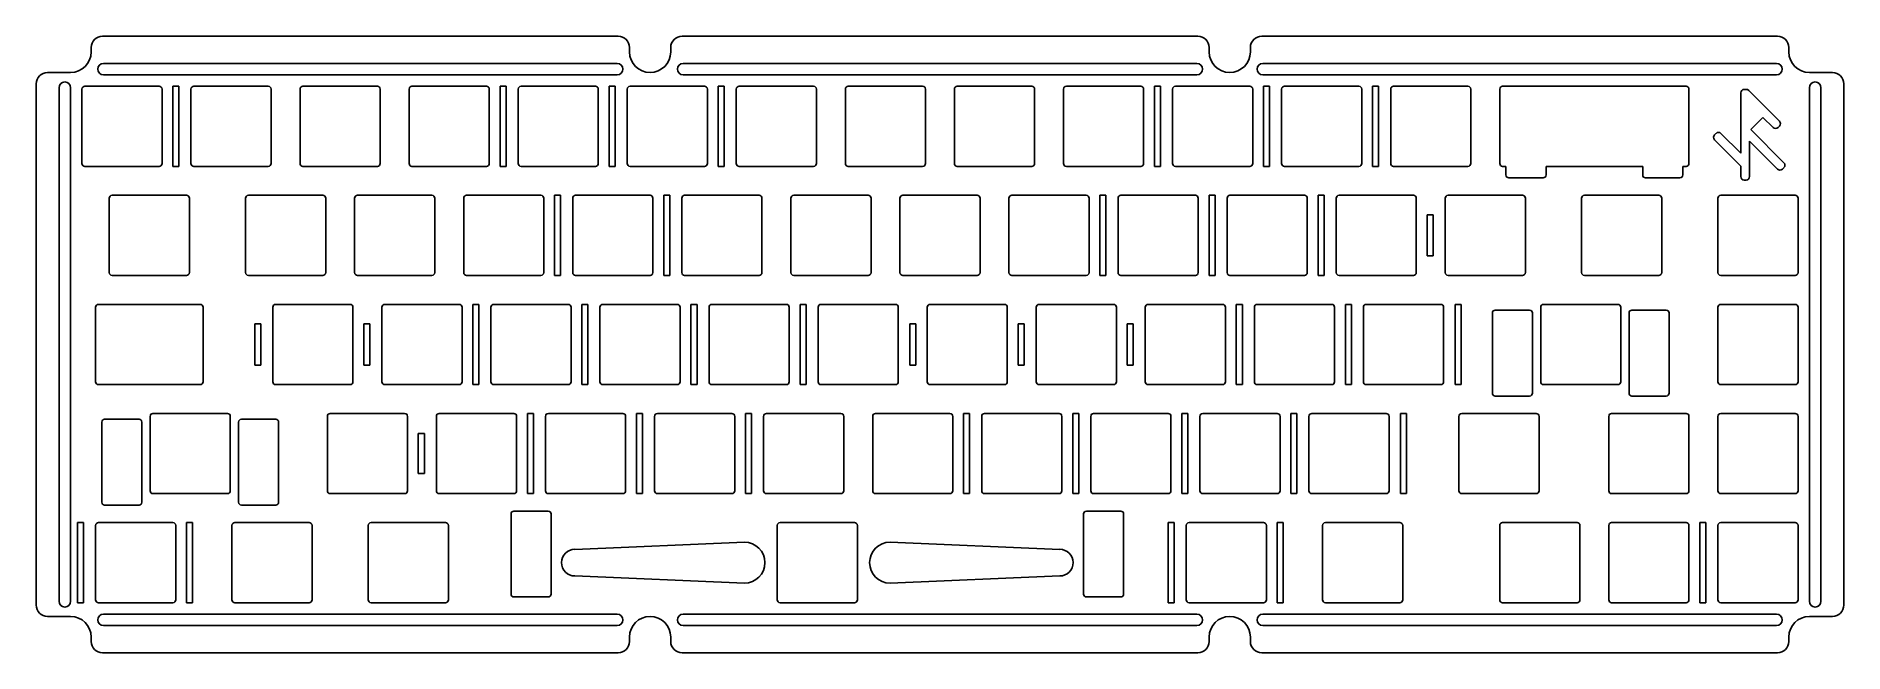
# Model space of a CAD drawing. Extents: x -235 to 81, y 141 to 249.
import ezdxf

# ---------------------------------------------------------------- set-up
doc = ezdxf.new("R2010")
doc.units = 0
doc.header["$MEASUREMENT"] = 0
doc.layers.get('0').update_dxf_attribs({"linetype": 'CONTINUOUS'})

msp = doc.modelspace()

# ---------------------------------------------------------------- linework, layer by layer
at = {"color": 0}
for p, q in [((-225.35, 245.96), (-225.35, 246.71)), ((-223.35, 248.71), (-133.31, 248.71)), ((-131.31, 246.71), (-131.31, 245.96)), ((-124.11, 245.96), (-124.11, 246.71)), ((-122.11, 248.71), (-32.06, 248.71)), ((-30.06, 246.71), (-30.06, 245.96)), ((-22.86, 245.96), (-22.86, 246.71)), ((-20.86, 248.71), (69.19, 248.71)), ((71.19, 246.71), (71.19, 245.96)), ((-223.2, 243.96), (-133.46, 243.96)), ((-32.21, 243.96), (-121.96, 243.96)), ((69.04, 243.96), (-20.7, 243.96)), ((-234.95, 240.36), (-234.95, 149.36)), ((-232.95, 242.36), (-228.95, 242.36)), ((-223.2, 241.96), (-133.46, 241.96)), ((-32.21, 241.96), (-121.96, 241.96)), ((69.04, 241.96), (-20.7, 241.96)), ((74.79, 242.36), (78.79, 242.36)), ((80.79, 240.36), (80.79, 149.36)), ((-230.95, 150.01), (-230.95, 239.71)), ((-228.95, 150.01), (-228.95, 239.71)), ((-226.96, 226.46), (-226.96, 239.46)), ((-226.46, 239.96), (-213.46, 239.96)), ((-212.96, 239.46), (-212.96, 226.46)), ((-211.06, 239.96), (-211.06, 225.96)), ((-211.06, 239.96), (-210.01, 239.96)), ((-210.01, 239.96), (-210.01, 225.96)), ((-207.91, 226.46), (-207.91, 239.46)), ((-207.41, 239.96), (-194.41, 239.96)), ((-193.91, 239.46), (-193.91, 226.46)), ((-188.86, 226.46), (-188.86, 239.46)), ((-188.36, 239.96), (-175.36, 239.96)), ((-174.86, 239.46), (-174.86, 226.46)), ((-169.81, 226.46), (-169.81, 239.46)), ((-169.31, 239.96), (-156.31, 239.96)), ((-155.81, 239.46), (-155.81, 226.46)), ((-153.91, 239.96), (-153.91, 225.96)), ((-152.86, 239.96), (-153.91, 239.96)), ((-152.86, 225.96), (-152.86, 239.96)), ((-150.76, 226.46), (-150.76, 239.46)), ((-150.26, 239.96), (-137.26, 239.96)), ((-136.76, 239.46), (-136.76, 226.46)), ((-134.86, 239.96), (-134.86, 225.96)), ((-134.86, 239.96), (-133.81, 239.96)), ((-133.81, 239.96), (-133.81, 225.96)), ((-131.71, 226.46), (-131.71, 239.46)), ((-131.21, 239.96), (-118.21, 239.96)), ((-117.71, 239.46), (-117.71, 226.46)), ((-115.81, 239.96), (-115.81, 225.96)), ((-115.81, 239.96), (-114.76, 239.96)), ((-114.76, 239.96), (-114.76, 225.96)), ((-112.66, 226.46), (-112.66, 239.46)), ((-112.16, 239.96), (-99.16, 239.96)), ((-98.66, 239.46), (-98.66, 226.46)), ((-93.61, 226.46), (-93.61, 239.46)), ((-93.11, 239.96), (-80.11, 239.96)), ((-79.61, 239.46), (-79.61, 226.46)), ((-74.56, 226.46), (-74.56, 239.46)), ((-74.06, 239.96), (-61.06, 239.96)), ((-60.56, 239.46), (-60.56, 226.46)), ((-55.51, 226.46), (-55.51, 239.46)), ((-55.01, 239.96), (-42.01, 239.96)), ((-41.51, 239.46), (-41.51, 226.46)), ((-39.61, 239.96), (-39.61, 225.96)), ((-38.56, 239.96), (-39.61, 239.96)), ((-38.56, 225.96), (-38.56, 239.96)), ((-36.46, 226.46), (-36.46, 239.46)), ((-35.96, 239.96), (-22.96, 239.96)), ((-22.46, 239.46), (-22.46, 226.46)), ((-20.56, 239.96), (-20.56, 225.96)), ((-19.51, 239.96), (-20.56, 239.96)), ((-19.51, 225.96), (-19.51, 239.96)), ((-17.41, 226.46), (-17.41, 239.46)), ((-16.91, 239.96), (-3.91, 239.96)), ((-3.41, 239.46), (-3.41, 226.46)), ((-1.51, 239.96), (-1.51, 225.96)), ((-0.46, 239.96), (-1.51, 239.96)), ((-0.46, 225.96), (-0.46, 239.96)), ((1.64, 226.46), (1.64, 239.46)), ((2.14, 239.96), (15.14, 239.96)), ((15.64, 239.46), (15.64, 226.46)), ((20.7, 226.46), (20.7, 239.46)), ((21.2, 239.96), (53.24, 239.96)), ((53.74, 239.46), (53.74, 226.46)), ((62.79, 238.81), (62.79, 228.26)), ((63.75, 239.41), (63.39, 239.41)), ((69.56, 233.85), (64.17, 239.24)), ((74.79, 150.01), (74.79, 239.71)), ((76.79, 150.01), (76.79, 239.71)), ((64.54, 232.39), (66.67, 234.52)), ((66.67, 234.52), (68.45, 232.75)), ((58.46, 231.73), (58.19, 231.46)), ((58.19, 230.61), (62.79, 226.02)), ((62.79, 228.26), (59.31, 231.73)), ((70.34, 226.59), (64.54, 232.39)), ((69.3, 232.75), (69.56, 233.01)), ((64.33, 230.36), (69.22, 225.47)), ((64.33, 224.17), (64.33, 230.36)), ((-213.46, 225.96), (-226.46, 225.96)), ((-211.06, 225.96), (-210.01, 225.96)), ((-194.41, 225.96), (-207.41, 225.96)), ((-175.36, 225.96), (-188.36, 225.96)), ((-156.31, 225.96), (-169.31, 225.96)), ((-153.91, 225.96), (-152.86, 225.96)), ((-137.26, 225.96), (-150.26, 225.96)), ((-134.86, 225.96), (-133.81, 225.96)), ((-118.21, 225.96), (-131.21, 225.96)), ((-115.81, 225.96), (-114.76, 225.96)), ((-99.16, 225.96), (-112.16, 225.96)), ((-80.11, 225.96), (-93.11, 225.96)), ((-61.06, 225.96), (-74.06, 225.96)), ((-42.01, 225.96), (-55.01, 225.96)), ((-39.61, 225.96), (-38.56, 225.96)), ((-22.96, 225.96), (-35.96, 225.96)), ((-20.56, 225.96), (-19.51, 225.96)), ((-3.91, 225.96), (-16.91, 225.96)), ((-1.51, 225.96), (-0.46, 225.96)), ((15.14, 225.96), (2.14, 225.96)), ((21.78, 225.96), (21.2, 225.96)), ((21.78, 224.46), (21.78, 225.96)), ((45.66, 225.96), (28.78, 225.96)), ((28.78, 225.96), (28.78, 224.46)), ((45.66, 224.46), (45.66, 225.96)), ((53.24, 225.96), (52.66, 225.96)), ((52.66, 225.96), (52.66, 224.46)), ((62.79, 226.02), (62.79, 224.17)), ((70.07, 225.47), (70.34, 225.74)), ((28.28, 223.96), (22.28, 223.96)), ((52.16, 223.96), (46.16, 223.96)), ((63.39, 223.57), (63.73, 223.57)), ((-222.19, 207.41), (-222.19, 220.41)), ((-221.69, 220.91), (-208.69, 220.91)), ((-208.19, 220.41), (-208.19, 207.41)), ((-198.38, 207.41), (-198.38, 220.41)), ((-197.88, 220.91), (-184.88, 220.91)), ((-184.38, 220.41), (-184.38, 207.41)), ((-179.33, 207.41), (-179.33, 220.41)), ((-178.83, 220.91), (-165.83, 220.91)), ((-165.33, 220.41), (-165.33, 207.41)), ((-160.28, 207.41), (-160.28, 220.41)), ((-159.78, 220.91), (-146.78, 220.91)), ((-146.28, 220.41), (-146.28, 207.41)), ((-144.39, 220.91), (-144.39, 206.91)), ((-143.34, 220.91), (-144.39, 220.91)), ((-143.34, 206.91), (-143.34, 220.91)), ((-141.23, 207.41), (-141.23, 220.41)), ((-140.73, 220.91), (-127.73, 220.91)), ((-127.23, 220.41), (-127.23, 207.41)), ((-125.34, 220.91), (-125.34, 206.91)), ((-124.29, 220.91), (-125.34, 220.91)), ((-124.29, 206.91), (-124.29, 220.91)), ((-122.18, 207.41), (-122.18, 220.41)), ((-121.68, 220.91), (-108.68, 220.91)), ((-108.18, 220.41), (-108.18, 207.41)), ((-103.13, 207.41), (-103.13, 220.41)), ((-102.63, 220.91), (-89.63, 220.91)), ((-89.13, 220.41), (-89.13, 207.41)), ((-84.08, 207.41), (-84.08, 220.41)), ((-83.58, 220.91), (-70.58, 220.91)), ((-70.08, 220.41), (-70.08, 207.41)), ((-65.03, 207.41), (-65.03, 220.41)), ((-64.53, 220.91), (-51.53, 220.91)), ((-51.03, 220.41), (-51.03, 207.41)), ((-49.14, 220.91), (-49.14, 206.91)), ((-48.09, 220.91), (-49.14, 220.91)), ((-48.09, 206.91), (-48.09, 220.91)), ((-45.98, 207.41), (-45.98, 220.41)), ((-45.48, 220.91), (-32.48, 220.91)), ((-31.98, 220.41), (-31.98, 207.41)), ((-30.09, 220.91), (-30.09, 206.91)), ((-29.04, 220.91), (-30.09, 220.91)), ((-29.04, 206.91), (-29.04, 220.91)), ((-26.93, 207.41), (-26.93, 220.41)), ((-26.43, 220.91), (-13.43, 220.91)), ((-12.93, 220.41), (-12.93, 207.41)), ((-11.04, 220.91), (-11.04, 206.91)), ((-9.99, 220.91), (-11.04, 220.91)), ((-9.99, 206.91), (-9.99, 220.91)), ((-7.88, 207.41), (-7.88, 220.41)), ((-7.38, 220.91), (5.62, 220.91)), ((6.12, 220.41), (6.12, 207.41)), ((11.17, 207.41), (11.17, 220.41)), ((11.67, 220.91), (24.67, 220.91)), ((25.17, 220.41), (25.17, 207.41)), ((34.98, 207.41), (34.98, 220.41)), ((35.48, 220.91), (48.48, 220.91)), ((48.98, 220.41), (48.98, 207.41)), ((58.79, 207.41), (58.79, 220.41)), ((59.29, 220.91), (72.29, 220.91)), ((72.79, 220.41), (72.79, 207.41)), ((8.01, 217.5), (8.01, 210.32)), ((9.06, 217.5), (8.01, 217.5)), ((9.06, 210.32), (9.06, 217.5)), ((8.01, 210.32), (9.06, 210.32)), ((-208.69, 206.91), (-221.69, 206.91)), ((-184.88, 206.91), (-197.88, 206.91)), ((-165.83, 206.91), (-178.83, 206.91)), ((-146.78, 206.91), (-159.78, 206.91)), ((-144.39, 206.91), (-143.34, 206.91)), ((-127.73, 206.91), (-140.73, 206.91)), ((-125.34, 206.91), (-124.29, 206.91)), ((-108.68, 206.91), (-121.68, 206.91)), ((-89.63, 206.91), (-102.63, 206.91)), ((-70.58, 206.91), (-83.58, 206.91)), ((-51.53, 206.91), (-64.53, 206.91)), ((-49.14, 206.91), (-48.09, 206.91)), ((-32.48, 206.91), (-45.48, 206.91)), ((-30.09, 206.91), (-29.04, 206.91)), ((-13.43, 206.91), (-26.43, 206.91)), ((-11.04, 206.91), (-9.99, 206.91)), ((5.62, 206.91), (-7.38, 206.91)), ((24.67, 206.91), (11.67, 206.91)), ((48.48, 206.91), (35.48, 206.91)), ((72.29, 206.91), (59.29, 206.91)), ((-224.57, 188.36), (-224.57, 201.36)), ((-224.07, 201.86), (-206.31, 201.86)), ((-205.81, 201.36), (-205.81, 188.36)), ((-193.62, 188.36), (-193.62, 201.36)), ((-193.12, 201.86), (-180.12, 201.86)), ((-179.62, 201.36), (-179.62, 188.36)), ((-174.57, 188.36), (-174.57, 201.36)), ((-174.07, 201.86), (-161.07, 201.86)), ((-160.57, 201.36), (-160.57, 188.36)), ((-158.67, 201.86), (-158.67, 187.86)), ((-157.62, 201.86), (-158.67, 201.86)), ((-157.62, 187.86), (-157.62, 201.86)), ((-155.52, 188.36), (-155.52, 201.36)), ((-155.02, 201.86), (-142.02, 201.86)), ((-141.52, 201.36), (-141.52, 188.36)), ((-139.62, 201.86), (-139.62, 187.86)), ((-138.57, 201.86), (-139.62, 201.86)), ((-138.57, 187.86), (-138.57, 201.86)), ((-136.47, 188.36), (-136.47, 201.36)), ((-135.97, 201.86), (-122.97, 201.86)), ((-122.47, 201.36), (-122.47, 188.36)), ((-119.52, 201.86), (-120.58, 201.86)), ((-120.58, 201.86), (-120.58, 187.86)), ((-119.52, 187.86), (-119.52, 201.86)), ((-117.42, 188.36), (-117.42, 201.36)), ((-116.92, 201.86), (-103.92, 201.86)), ((-103.42, 201.36), (-103.42, 188.36)), ((-101.53, 201.86), (-101.53, 187.86)), ((-100.47, 201.86), (-101.53, 201.86)), ((-100.47, 187.86), (-100.47, 201.86)), ((-98.37, 188.36), (-98.37, 201.36)), ((-97.87, 201.86), (-84.87, 201.86)), ((-84.37, 201.36), (-84.37, 188.36)), ((-79.32, 188.36), (-79.32, 201.36)), ((-78.82, 201.86), (-65.82, 201.86)), ((-65.32, 201.36), (-65.32, 188.36)), ((-60.27, 188.36), (-60.27, 201.36)), ((-59.77, 201.86), (-46.77, 201.86)), ((-46.27, 201.36), (-46.27, 188.36)), ((-41.22, 188.36), (-41.22, 201.36)), ((-40.72, 201.86), (-27.72, 201.86)), ((-27.22, 201.36), (-27.22, 188.36)), ((-25.33, 201.86), (-25.33, 187.86)), ((-24.27, 201.86), (-25.33, 201.86)), ((-24.27, 187.86), (-24.27, 201.86)), ((-22.17, 188.36), (-22.17, 201.36)), ((-21.67, 201.86), (-8.67, 201.86)), ((-8.17, 201.36), (-8.17, 188.36)), ((-6.28, 201.86), (-6.28, 187.86)), ((-5.22, 201.86), (-6.28, 201.86)), ((-5.22, 187.86), (-5.22, 201.86)), ((-3.12, 188.36), (-3.12, 201.36)), ((-2.62, 201.86), (10.38, 201.86)), ((10.88, 201.36), (10.88, 188.36)), ((12.88, 201.86), (12.88, 187.86)), ((13.93, 201.86), (12.88, 201.86)), ((13.93, 187.86), (13.93, 201.86)), ((19.4, 186.36), (19.4, 200.36)), ((19.9, 200.86), (25.9, 200.86)), ((26.4, 200.36), (26.4, 186.36)), ((27.84, 188.36), (27.84, 201.36)), ((28.34, 201.86), (41.34, 201.86)), ((41.84, 201.36), (41.84, 188.36)), ((43.28, 186.36), (43.28, 200.36)), ((43.78, 200.86), (49.78, 200.86)), ((50.28, 200.36), (50.28, 186.36)), ((58.79, 188.36), (58.79, 201.36)), ((59.29, 201.86), (72.29, 201.86)), ((72.79, 201.36), (72.79, 188.36)), ((-196.77, 198.45), (-196.77, 191.27)), ((-195.72, 198.45), (-196.77, 198.45)), ((-195.72, 191.27), (-195.72, 198.45)), ((-176.67, 198.45), (-177.72, 198.45)), ((-177.72, 198.45), (-177.72, 191.27)), ((-176.67, 191.27), (-176.67, 198.45)), ((-81.32, 198.45), (-82.37, 198.45)), ((-82.37, 198.45), (-82.37, 191.27)), ((-81.32, 191.27), (-81.32, 198.45)), ((-63.43, 198.45), (-63.43, 191.27)), ((-62.37, 198.45), (-63.43, 198.45)), ((-62.37, 191.27), (-62.37, 198.45)), ((-43.32, 198.45), (-44.38, 198.45)), ((-44.38, 198.45), (-44.38, 191.27)), ((-43.32, 191.27), (-43.32, 198.45)), ((-196.77, 191.27), (-195.72, 191.27)), ((-177.72, 191.27), (-176.67, 191.27)), ((-82.37, 191.27), (-81.32, 191.27)), ((-63.43, 191.27), (-62.37, 191.27)), ((-44.38, 191.27), (-43.32, 191.27)), ((-219.31, 187.86), (-224.07, 187.86)), ((-206.31, 187.86), (-219.31, 187.86)), ((-180.12, 187.86), (-193.12, 187.86)), ((-161.07, 187.86), (-174.07, 187.86)), ((-158.67, 187.86), (-157.62, 187.86)), ((-142.02, 187.86), (-155.02, 187.86)), ((-139.62, 187.86), (-138.57, 187.86)), ((-122.97, 187.86), (-135.97, 187.86)), ((-120.58, 187.86), (-119.52, 187.86)), ((-103.92, 187.86), (-116.92, 187.86)), ((-101.53, 187.86), (-100.47, 187.86)), ((-84.87, 187.86), (-97.87, 187.86)), ((-65.82, 187.86), (-78.82, 187.86)), ((-46.77, 187.86), (-59.77, 187.86)), ((-27.72, 187.86), (-40.72, 187.86)), ((-25.33, 187.86), (-24.27, 187.86)), ((-8.67, 187.86), (-21.67, 187.86)), ((-6.28, 187.86), (-5.22, 187.86)), ((10.38, 187.86), (-2.62, 187.86)), ((12.88, 187.86), (13.93, 187.86)), ((41.34, 187.86), (28.34, 187.86)), ((72.29, 187.86), (59.29, 187.86)), ((25.9, 185.86), (19.9, 185.86)), ((49.78, 185.86), (43.78, 185.86)), ((-223.49, 167.31), (-223.49, 181.31)), ((-222.99, 181.81), (-216.99, 181.81)), ((-216.49, 181.31), (-216.49, 167.31)), ((-215.05, 169.31), (-215.05, 182.31)), ((-214.55, 182.81), (-201.55, 182.81)), ((-201.05, 182.31), (-201.05, 169.31)), ((-199.61, 167.31), (-199.61, 181.31)), ((-199.11, 181.81), (-193.11, 181.81)), ((-192.61, 181.31), (-192.61, 167.31)), ((-184.09, 169.31), (-184.09, 182.31)), ((-183.59, 182.81), (-170.59, 182.81)), ((-170.09, 182.31), (-170.09, 169.31)), ((-165.04, 169.31), (-165.04, 182.31)), ((-164.54, 182.81), (-151.54, 182.81)), ((-151.04, 182.31), (-151.04, 169.31)), ((-149.15, 182.81), (-149.15, 168.81)), ((-148.1, 182.81), (-149.15, 182.81)), ((-148.1, 168.81), (-148.1, 182.81)), ((-145.99, 169.31), (-145.99, 182.31)), ((-145.49, 182.81), (-132.49, 182.81)), ((-131.99, 182.31), (-131.99, 169.31)), ((-130.1, 182.81), (-130.1, 168.81)), ((-129.05, 182.81), (-130.1, 182.81)), ((-129.05, 168.81), (-129.05, 182.81)), ((-126.94, 169.31), (-126.94, 182.31)), ((-126.44, 182.81), (-113.44, 182.81)), ((-112.94, 182.31), (-112.94, 169.31)), ((-110, 182.81), (-111.05, 182.81)), ((-111.05, 182.81), (-111.05, 168.81)), ((-110, 168.81), (-110, 182.81)), ((-107.89, 169.31), (-107.89, 182.31)), ((-107.39, 182.81), (-94.39, 182.81)), ((-93.89, 182.31), (-93.89, 169.31)), ((-88.84, 169.31), (-88.84, 182.31)), ((-88.34, 182.81), (-75.34, 182.81)), ((-74.84, 182.31), (-74.84, 169.31)), ((-72.95, 182.81), (-72.95, 168.81)), ((-71.9, 182.81), (-72.95, 182.81)), ((-71.9, 168.81), (-71.9, 182.81)), ((-69.79, 169.31), (-69.79, 182.31)), ((-69.29, 182.81), (-56.29, 182.81)), ((-55.79, 182.31), (-55.79, 169.31)), ((-53.9, 182.81), (-53.9, 168.81)), ((-52.85, 182.81), (-53.9, 182.81)), ((-52.85, 168.81), (-52.85, 182.81)), ((-50.74, 169.31), (-50.74, 182.31)), ((-50.24, 182.81), (-37.24, 182.81)), ((-36.74, 182.31), (-36.74, 169.31)), ((-34.85, 182.81), (-34.85, 168.81)), ((-33.8, 182.81), (-34.85, 182.81)), ((-33.8, 168.81), (-33.8, 182.81)), ((-31.69, 169.31), (-31.69, 182.31)), ((-31.19, 182.81), (-18.19, 182.81)), ((-17.69, 182.31), (-17.69, 169.31)), ((-15.8, 182.81), (-15.8, 168.81)), ((-14.75, 182.81), (-15.8, 182.81)), ((-14.75, 168.81), (-14.75, 182.81)), ((-12.64, 169.31), (-12.64, 182.31)), ((-12.14, 182.81), (0.86, 182.81)), ((1.36, 182.31), (1.36, 169.31)), ((3.36, 182.81), (3.36, 168.81)), ((4.41, 182.81), (3.36, 182.81)), ((4.41, 168.81), (4.41, 182.81)), ((13.55, 169.31), (13.55, 182.31)), ((14.05, 182.81), (27.05, 182.81)), ((27.55, 182.31), (27.55, 169.31)), ((39.74, 169.31), (39.74, 182.31)), ((40.24, 182.81), (53.24, 182.81)), ((53.74, 182.31), (53.74, 169.31)), ((58.79, 169.31), (58.79, 182.31)), ((59.29, 182.81), (72.29, 182.81)), ((72.79, 182.31), (72.79, 169.31)), ((-167.15, 179.31), (-168.2, 179.31)), ((-168.2, 179.31), (-168.2, 172.31)), ((-167.15, 172.31), (-167.15, 179.31)), ((-168.2, 172.31), (-167.15, 172.31)), ((-201.55, 168.81), (-214.55, 168.81)), ((-170.59, 168.81), (-183.59, 168.81)), ((-151.54, 168.81), (-164.54, 168.81)), ((-149.15, 168.81), (-148.1, 168.81)), ((-132.49, 168.81), (-145.49, 168.81)), ((-130.1, 168.81), (-129.05, 168.81)), ((-113.44, 168.81), (-126.44, 168.81)), ((-111.05, 168.81), (-110, 168.81)), ((-94.39, 168.81), (-107.39, 168.81)), ((-75.34, 168.81), (-88.34, 168.81)), ((-72.95, 168.81), (-71.9, 168.81)), ((-56.29, 168.81), (-69.29, 168.81)), ((-53.9, 168.81), (-52.85, 168.81)), ((-37.24, 168.81), (-50.24, 168.81)), ((-34.85, 168.81), (-33.8, 168.81)), ((-18.19, 168.81), (-31.19, 168.81)), ((-15.8, 168.81), (-14.75, 168.81)), ((0.86, 168.81), (-12.14, 168.81)), ((3.36, 168.81), (4.41, 168.81)), ((27.05, 168.81), (14.05, 168.81)), ((53.24, 168.81), (40.24, 168.81)), ((72.29, 168.81), (59.29, 168.81)), ((-216.99, 166.81), (-222.99, 166.81)), ((-193.11, 166.81), (-199.11, 166.81)), ((-152.01, 151.26), (-152.01, 165.26)), ((-151.51, 165.76), (-145.51, 165.76)), ((-145.01, 165.26), (-145.01, 151.26)), ((-52.01, 151.26), (-52.01, 165.26)), ((-51.51, 165.76), (-45.51, 165.76)), ((-45.01, 165.26), (-45.01, 151.26)), ((-227.73, 163.76), (-226.68, 163.76)), ((-227.73, 163.76), (-227.73, 149.76)), ((-226.68, 163.76), (-226.68, 149.76)), ((-224.57, 150.26), (-224.57, 163.26)), ((-224.07, 163.76), (-211.07, 163.76)), ((-210.57, 163.26), (-210.57, 150.26)), ((-208.68, 163.76), (-208.68, 149.76)), ((-208.68, 163.76), (-207.63, 163.76)), ((-207.63, 163.76), (-207.63, 149.76)), ((-200.76, 150.26), (-200.76, 163.26)), ((-200.26, 163.76), (-187.26, 163.76)), ((-186.76, 163.26), (-186.76, 150.26)), ((-176.95, 150.26), (-176.95, 163.26)), ((-176.45, 163.76), (-163.45, 163.76)), ((-162.95, 163.26), (-162.95, 150.26)), ((-105.51, 150.26), (-105.51, 163.26)), ((-105.01, 163.76), (-92.01, 163.76)), ((-91.51, 163.26), (-91.51, 150.26)), ((-37.23, 163.76), (-37.23, 149.76)), ((-37.23, 163.76), (-36.18, 163.76)), ((-36.18, 163.76), (-36.18, 149.76)), ((-34.07, 150.26), (-34.07, 163.26)), ((-33.57, 163.76), (-20.57, 163.76)), ((-20.07, 163.26), (-20.07, 150.26)), ((-18.18, 163.76), (-17.13, 163.76)), ((-18.18, 163.76), (-18.18, 149.76)), ((-17.13, 163.76), (-17.13, 149.76)), ((-10.26, 150.26), (-10.26, 163.26)), ((-9.76, 163.76), (3.24, 163.76)), ((3.74, 163.26), (3.74, 150.26)), ((20.69, 150.26), (20.69, 163.26)), ((21.19, 163.76), (34.19, 163.76)), ((34.69, 163.26), (34.69, 150.26)), ((39.74, 150.26), (39.74, 163.26)), ((40.24, 163.76), (53.24, 163.76)), ((53.74, 163.26), (53.74, 150.26)), ((55.64, 163.76), (55.64, 149.76)), ((55.64, 163.76), (56.69, 163.76)), ((56.69, 163.76), (56.69, 149.76)), ((58.79, 150.26), (58.79, 163.26)), ((59.29, 163.76), (72.29, 163.76)), ((72.79, 163.26), (72.79, 150.26)), ((-140.86, 159.08), (-111.22, 160.33)), ((-85.8, 160.33), (-56.16, 159.08)), ((-111.22, 153.18), (-140.86, 154.43)), ((-56.16, 154.43), (-85.8, 153.18)), ((-227.73, 149.76), (-226.68, 149.76)), ((-211.07, 149.76), (-224.07, 149.76)), ((-208.68, 149.76), (-207.63, 149.76)), ((-187.26, 149.76), (-200.26, 149.76)), ((-163.45, 149.76), (-176.45, 149.76)), ((-145.51, 150.76), (-151.51, 150.76)), ((-92.01, 149.76), (-105.01, 149.76)), ((-45.51, 150.76), (-51.51, 150.76)), ((-37.23, 149.76), (-36.18, 149.76)), ((-20.57, 149.76), (-33.57, 149.76)), ((-18.18, 149.76), (-17.13, 149.76)), ((3.24, 149.76), (-9.76, 149.76)), ((34.19, 149.76), (21.19, 149.76)), ((53.24, 149.76), (40.24, 149.76)), ((55.64, 149.76), (56.69, 149.76)), ((72.29, 149.76), (59.29, 149.76)), ((-228.95, 147.36), (-232.95, 147.36)), ((-223.2, 147.76), (-133.46, 147.76)), ((-223.2, 145.76), (-133.46, 145.76)), ((-32.21, 147.76), (-121.96, 147.76)), ((-32.21, 145.76), (-121.96, 145.76)), ((69.04, 147.76), (-20.7, 147.76)), ((69.04, 145.76), (-20.7, 145.76)), ((78.79, 147.36), (74.79, 147.36)), ((-225.35, 143.01), (-225.35, 143.76)), ((-131.31, 143.76), (-131.31, 143.01)), ((-124.11, 143.01), (-124.11, 143.76)), ((-30.06, 143.76), (-30.06, 143.01)), ((-22.86, 143.01), (-22.86, 143.76)), ((71.19, 143.76), (71.19, 143.01)), ((-133.31, 141.01), (-223.35, 141.01)), ((-32.06, 141.01), (-122.11, 141.01)), ((69.19, 141.01), (-20.86, 141.01))]:
    msp.add_line(p, q, dxfattribs=at)
for centre, radius, start, end in [((-223.35, 246.71), 2, 90, 180), ((-133.31, 246.71), 2, 0, 90), ((-122.11, 246.71), 2, 90, 180), ((-32.06, 246.71), 2, 0, 90), ((-20.86, 246.71), 2, 90, 180), ((69.19, 246.71), 2, 0, 90), ((-228.95, 245.96), 3.6, 270, 0), ((-223.2, 242.96), 1, 90, 270), ((-133.46, 242.96), 1, 270, 90), ((-127.71, 245.96), 3.6, 180, 270), ((-127.71, 245.96), 3.6, 270, 0), ((-121.96, 242.96), 1, 90, 270), ((-32.21, 242.96), 1, 270, 90), ((-26.46, 245.96), 3.6, 180, 270), ((-26.46, 245.96), 3.6, 270, 0), ((-20.7, 242.96), 1, 90, 270), ((69.04, 242.96), 1, 270, 90), ((74.79, 245.96), 3.6, 180, 270), ((-232.95, 240.36), 2, 90, 180), ((-229.95, 239.71), 1, 90, 180), ((-229.95, 239.71), 1, 0, 90), ((75.79, 239.71), 1, 90, 180), ((75.79, 239.71), 1, 0, 90), ((78.79, 240.36), 2, 0, 90), ((-226.46, 239.46), 0.5, 90, 180), ((-213.46, 239.46), 0.5, 0, 90), ((-207.41, 239.46), 0.5, 90, 180), ((-194.41, 239.46), 0.5, 0, 90), ((-188.36, 239.46), 0.5, 90, 180), ((-175.36, 239.46), 0.5, 0, 90), ((-169.31, 239.46), 0.5, 90, 180), ((-156.31, 239.46), 0.5, 0, 90), ((-150.26, 239.46), 0.5, 90, 180), ((-137.26, 239.46), 0.5, 0, 90), ((-131.21, 239.46), 0.5, 90, 180), ((-118.21, 239.46), 0.5, 0, 90), ((-112.16, 239.46), 0.5, 90, 180), ((-99.16, 239.46), 0.5, 0, 90), ((-93.11, 239.46), 0.5, 90, 180), ((-80.11, 239.46), 0.5, 0, 90), ((-74.06, 239.46), 0.5, 90, 180), ((-61.06, 239.46), 0.5, 0, 90), ((-55.01, 239.46), 0.5, 90, 180), ((-42.01, 239.46), 0.5, 0, 90), ((-35.96, 239.46), 0.5, 90, 180), ((-22.96, 239.46), 0.5, 0, 90), ((-16.91, 239.46), 0.5, 90, 180), ((-3.91, 239.46), 0.5, 0, 90), ((2.14, 239.46), 0.5, 90, 180), ((15.14, 239.46), 0.5, 0, 90), ((21.2, 239.46), 0.5, 90, 180), ((53.24, 239.46), 0.5, 0, 90), ((63.39, 238.81), 0.6, 90, 180), ((63.75, 238.81), 0.6, 45, 90), ((69.13, 233.43), 0.6, 315, 45), ((58.62, 231.04), 0.6, 135, 225), ((58.89, 231.31), 0.6, 45, 135), ((68.87, 233.17), 0.6, 225, 270), ((68.87, 233.17), 0.6, 270, 315), ((-226.46, 226.46), 0.5, 180, 270), ((-213.46, 226.46), 0.5, 270, 0), ((-207.41, 226.46), 0.5, 180, 270), ((-194.41, 226.46), 0.5, 270, 0), ((-188.36, 226.46), 0.5, 180, 270), ((-175.36, 226.46), 0.5, 270, 0), ((-169.31, 226.46), 0.5, 180, 270), ((-156.31, 226.46), 0.5, 270, 0), ((-150.26, 226.46), 0.5, 180, 270), ((-137.26, 226.46), 0.5, 270, 0), ((-131.21, 226.46), 0.5, 180, 270), ((-118.21, 226.46), 0.5, 270, 0), ((-112.16, 226.46), 0.5, 180, 270), ((-99.16, 226.46), 0.5, 270, 0), ((-93.11, 226.46), 0.5, 180, 270), ((-80.11, 226.46), 0.5, 270, 0), ((-74.06, 226.46), 0.5, 180, 270), ((-61.06, 226.46), 0.5, 270, 0), ((-55.01, 226.46), 0.5, 180, 270), ((-42.01, 226.46), 0.5, 270, 0), ((-35.96, 226.46), 0.5, 180, 270), ((-22.96, 226.46), 0.5, 270, 0), ((-16.91, 226.46), 0.5, 180, 270), ((-3.91, 226.46), 0.5, 270, 0), ((2.14, 226.46), 0.5, 180, 270), ((15.14, 226.46), 0.5, 270, 0), ((21.2, 226.46), 0.5, 180, 270), ((22.28, 224.46), 0.5, 180, 270), ((28.28, 224.46), 0.5, 270, 0), ((46.16, 224.46), 0.5, 180, 270), ((52.16, 224.46), 0.5, 270, 0), ((53.24, 226.46), 0.5, 270, 0), ((69.64, 225.89), 0.6, 225, 270), ((69.64, 225.89), 0.6, 270, 315), ((69.91, 226.17), 0.6, 315, 45), ((63.39, 224.17), 0.6, 180, 270), ((63.73, 224.17), 0.6, 270, 0), ((-221.69, 220.41), 0.5, 90, 180), ((-208.69, 220.41), 0.5, 0, 90), ((-197.88, 220.41), 0.5, 90, 180), ((-184.88, 220.41), 0.5, 0, 90), ((-178.83, 220.41), 0.5, 90, 180), ((-165.83, 220.41), 0.5, 0, 90), ((-159.78, 220.41), 0.5, 90, 180), ((-146.78, 220.41), 0.5, 0, 90), ((-140.73, 220.41), 0.5, 90, 180), ((-127.73, 220.41), 0.5, 0, 90), ((-121.68, 220.41), 0.5, 90, 180), ((-108.68, 220.41), 0.5, 0, 90), ((-102.63, 220.41), 0.5, 90, 180), ((-89.63, 220.41), 0.5, 0, 90), ((-83.58, 220.41), 0.5, 90, 180), ((-70.58, 220.41), 0.5, 0, 90), ((-64.53, 220.41), 0.5, 90, 180), ((-51.53, 220.41), 0.5, 0, 90), ((-45.48, 220.41), 0.5, 90, 180), ((-32.48, 220.41), 0.5, 0, 90), ((-26.43, 220.41), 0.5, 90, 180), ((-13.43, 220.41), 0.5, 0, 90), ((-7.38, 220.41), 0.5, 90, 180), ((5.62, 220.41), 0.5, 0, 90), ((11.67, 220.41), 0.5, 90, 180), ((24.67, 220.41), 0.5, 0, 90), ((35.48, 220.41), 0.5, 90, 180), ((48.48, 220.41), 0.5, 0, 90), ((59.29, 220.41), 0.5, 90, 180), ((72.29, 220.41), 0.5, 0, 90), ((-221.69, 207.41), 0.5, 180, 270), ((-208.69, 207.41), 0.5, 270, 0), ((-197.88, 207.41), 0.5, 180, 270), ((-184.88, 207.41), 0.5, 270, 0), ((-178.83, 207.41), 0.5, 180, 270), ((-165.83, 207.41), 0.5, 270, 0), ((-159.78, 207.41), 0.5, 180, 270), ((-146.78, 207.41), 0.5, 270, 0), ((-140.73, 207.41), 0.5, 180, 270), ((-127.73, 207.41), 0.5, 270, 0), ((-121.68, 207.41), 0.5, 180, 270), ((-108.68, 207.41), 0.5, 270, 0), ((-102.63, 207.41), 0.5, 180, 270), ((-89.63, 207.41), 0.5, 270, 0), ((-83.58, 207.41), 0.5, 180, 270), ((-70.58, 207.41), 0.5, 270, 0), ((-64.53, 207.41), 0.5, 180, 270), ((-51.53, 207.41), 0.5, 270, 0), ((-45.48, 207.41), 0.5, 180, 270), ((-32.48, 207.41), 0.5, 270, 0), ((-26.43, 207.41), 0.5, 180, 270), ((-13.43, 207.41), 0.5, 270, 0), ((-7.38, 207.41), 0.5, 180, 270), ((5.62, 207.41), 0.5, 270, 0), ((11.67, 207.41), 0.5, 180, 270), ((24.67, 207.41), 0.5, 270, 0), ((35.48, 207.41), 0.5, 180, 270), ((48.48, 207.41), 0.5, 270, 0), ((59.29, 207.41), 0.5, 180, 270), ((72.29, 207.41), 0.5, 270, 0), ((-224.07, 201.36), 0.5, 90, 180), ((-206.31, 201.36), 0.5, 0, 90), ((-193.12, 201.36), 0.5, 90, 180), ((-180.12, 201.36), 0.5, 0, 90), ((-174.07, 201.36), 0.5, 90, 180), ((-161.07, 201.36), 0.5, 0, 90), ((-155.02, 201.36), 0.5, 90, 180), ((-142.02, 201.36), 0.5, 0, 90), ((-135.97, 201.36), 0.5, 90, 180), ((-122.97, 201.36), 0.5, 0, 90), ((-116.92, 201.36), 0.5, 90, 180), ((-103.92, 201.36), 0.5, 0, 90), ((-97.87, 201.36), 0.5, 90, 180), ((-84.87, 201.36), 0.5, 0, 90), ((-78.82, 201.36), 0.5, 90, 180), ((-65.82, 201.36), 0.5, 0, 90), ((-59.77, 201.36), 0.5, 90, 180), ((-46.77, 201.36), 0.5, 0, 90), ((-40.72, 201.36), 0.5, 90, 180), ((-27.72, 201.36), 0.5, 0, 90), ((-21.67, 201.36), 0.5, 90, 180), ((-8.67, 201.36), 0.5, 0, 90), ((-2.62, 201.36), 0.5, 90, 180), ((10.38, 201.36), 0.5, 0, 90), ((19.9, 200.36), 0.5, 90, 180), ((25.9, 200.36), 0.5, 0, 90), ((28.34, 201.36), 0.5, 90, 180), ((41.34, 201.36), 0.5, 0, 90), ((43.78, 200.36), 0.5, 90, 180), ((49.78, 200.36), 0.5, 0, 90), ((59.29, 201.36), 0.5, 90, 180), ((72.29, 201.36), 0.5, 0, 90), ((-224.07, 188.36), 0.5, 180, 269.9924), ((-206.31, 188.36), 0.5, 270, 0), ((-193.12, 188.36), 0.5, 180, 270), ((-180.12, 188.36), 0.5, 270, 0), ((-174.07, 188.36), 0.5, 180, 270), ((-161.07, 188.36), 0.5, 270, 0), ((-155.02, 188.36), 0.5, 180, 270), ((-142.02, 188.36), 0.5, 270, 0), ((-135.97, 188.36), 0.5, 180, 270), ((-122.97, 188.36), 0.5, 270, 0), ((-116.92, 188.36), 0.5, 180, 270), ((-103.92, 188.36), 0.5, 270, 0), ((-97.87, 188.36), 0.5, 180, 270), ((-84.87, 188.36), 0.5, 270, 0), ((-78.82, 188.36), 0.5, 180, 270), ((-65.82, 188.36), 0.5, 270, 0), ((-59.77, 188.36), 0.5, 180, 270), ((-46.77, 188.36), 0.5, 270, 0), ((-40.72, 188.36), 0.5, 180, 270), ((-27.72, 188.36), 0.5, 270, 0), ((-21.67, 188.36), 0.5, 180, 270), ((-8.67, 188.36), 0.5, 270, 0), ((-2.62, 188.36), 0.5, 180, 270), ((10.38, 188.36), 0.5, 270, 0), ((19.9, 186.36), 0.5, 180, 270), ((25.9, 186.36), 0.5, 270, 0), ((28.34, 188.36), 0.5, 180, 270), ((41.34, 188.36), 0.5, 270, 0), ((43.78, 186.36), 0.5, 180, 270), ((49.78, 186.36), 0.5, 270, 0), ((59.29, 188.36), 0.5, 180, 270), ((72.29, 188.36), 0.5, 270, 0), ((-222.99, 181.31), 0.5, 90, 180), ((-216.99, 181.31), 0.5, 0, 90), ((-214.55, 182.31), 0.5, 90, 180), ((-201.55, 182.31), 0.5, 0, 90), ((-199.11, 181.31), 0.5, 90, 180), ((-193.11, 181.31), 0.5, 0, 90), ((-183.59, 182.31), 0.5, 90, 180), ((-170.59, 182.31), 0.5, 0, 90), ((-164.54, 182.31), 0.5, 90, 180), ((-151.54, 182.31), 0.5, 0, 90), ((-145.49, 182.31), 0.5, 90, 180), ((-132.49, 182.31), 0.5, 0, 90), ((-126.44, 182.31), 0.5, 90, 180), ((-113.44, 182.31), 0.5, 0, 90), ((-107.39, 182.31), 0.5, 90, 180), ((-94.39, 182.31), 0.5, 0, 90), ((-88.34, 182.31), 0.5, 90, 180), ((-75.34, 182.31), 0.5, 0, 90), ((-69.29, 182.31), 0.5, 90, 180), ((-56.29, 182.31), 0.5, 0, 90), ((-50.24, 182.31), 0.5, 90, 180), ((-37.24, 182.31), 0.5, 0, 90), ((-31.19, 182.31), 0.5, 90, 180), ((-18.19, 182.31), 0.5, 0, 90), ((-12.14, 182.31), 0.5, 90, 180), ((0.86, 182.31), 0.5, 0, 90), ((14.05, 182.31), 0.5, 90, 180), ((27.05, 182.31), 0.5, 0, 90), ((40.24, 182.31), 0.5, 90, 180), ((53.24, 182.31), 0.5, 0, 90), ((59.29, 182.31), 0.5, 90, 180), ((72.29, 182.31), 0.5, 0, 90), ((-214.55, 169.31), 0.5, 180, 270), ((-201.55, 169.31), 0.5, 270, 0), ((-183.59, 169.31), 0.5, 180, 270), ((-170.59, 169.31), 0.5, 270, 0), ((-164.54, 169.31), 0.5, 180, 270), ((-151.54, 169.31), 0.5, 270, 0), ((-145.49, 169.31), 0.5, 180, 270), ((-132.49, 169.31), 0.5, 270, 0), ((-126.44, 169.31), 0.5, 180, 270), ((-113.44, 169.31), 0.5, 270, 0), ((-107.39, 169.31), 0.5, 180, 270), ((-94.39, 169.31), 0.5, 270, 0), ((-88.34, 169.31), 0.5, 180, 270), ((-75.34, 169.31), 0.5, 270, 0), ((-69.29, 169.31), 0.5, 180, 270), ((-56.29, 169.31), 0.5, 270, 0), ((-50.24, 169.31), 0.5, 180, 270), ((-37.24, 169.31), 0.5, 270, 0), ((-31.19, 169.31), 0.5, 180, 270), ((-18.19, 169.31), 0.5, 270, 0), ((-12.14, 169.31), 0.5, 180, 270), ((0.86, 169.31), 0.5, 270, 0), ((14.05, 169.31), 0.5, 180, 270), ((27.05, 169.31), 0.5, 270, 0), ((40.24, 169.31), 0.5, 180, 270), ((53.24, 169.31), 0.5, 270, 0), ((59.29, 169.31), 0.5, 180, 270), ((72.29, 169.31), 0.5, 270, 0), ((-222.99, 167.31), 0.5, 180, 270), ((-216.99, 167.31), 0.5, 270, 0), ((-199.11, 167.31), 0.5, 180, 270), ((-193.11, 167.31), 0.5, 270, 0), ((-151.51, 165.26), 0.5, 90, 180), ((-145.51, 165.26), 0.5, 0, 90), ((-51.51, 165.26), 0.5, 90, 180), ((-45.51, 165.26), 0.5, 0, 90), ((-224.07, 163.26), 0.5, 90, 180), ((-211.07, 163.26), 0.5, 0, 90), ((-200.26, 163.26), 0.5, 90, 180), ((-187.26, 163.26), 0.5, 0, 90), ((-176.45, 163.26), 0.5, 90, 180), ((-163.45, 163.26), 0.5, 0, 90), ((-105.01, 163.26), 0.5, 90, 180), ((-92.01, 163.26), 0.5, 0, 90), ((-33.57, 163.26), 0.5, 90, 180), ((-20.57, 163.26), 0.5, 0, 90), ((-9.76, 163.26), 0.5, 90, 180), ((3.24, 163.26), 0.5, 0, 90), ((21.19, 163.26), 0.5, 90, 180), ((34.19, 163.26), 0.5, 0, 90), ((40.24, 163.26), 0.5, 90, 180), ((53.24, 163.26), 0.5, 0, 90), ((59.29, 163.26), 0.5, 90, 180), ((72.29, 163.26), 0.5, 0, 90), ((-140.86, 156.76), 2.33, 90, 270), ((-111.22, 156.76), 3.57, 270, 90), ((-85.8, 156.76), 3.57, 90, 270), ((-56.16, 156.76), 2.33, 270, 90), ((-232.95, 149.36), 2, 180, 270), ((-229.95, 150.01), 1, 180, 0), ((-224.07, 150.26), 0.5, 180, 270), ((-211.07, 150.26), 0.5, 270, 0), ((-200.26, 150.26), 0.5, 180, 270), ((-187.26, 150.26), 0.5, 270, 0), ((-176.45, 150.26), 0.5, 180, 270), ((-163.45, 150.26), 0.5, 270, 0), ((-151.51, 151.26), 0.5, 180, 270), ((-145.51, 151.26), 0.5, 270, 0), ((-105.01, 150.26), 0.5, 180, 270), ((-92.01, 150.26), 0.5, 270, 0), ((-51.51, 151.26), 0.5, 180, 270), ((-45.51, 151.26), 0.5, 270, 0), ((-33.57, 150.26), 0.5, 180, 270), ((-20.57, 150.26), 0.5, 270, 0), ((-9.76, 150.26), 0.5, 180, 270), ((3.24, 150.26), 0.5, 270, 0), ((21.19, 150.26), 0.5, 180, 270), ((34.19, 150.26), 0.5, 270, 0), ((40.24, 150.26), 0.5, 180, 270), ((53.24, 150.26), 0.5, 270, 0), ((59.29, 150.26), 0.5, 180, 270), ((72.29, 150.26), 0.5, 270, 0), ((75.79, 150.01), 1, 180, 0), ((78.79, 149.36), 2, 270, 0), ((-228.95, 143.76), 3.6, 0, 90), ((-223.2, 146.76), 1, 90, 270), ((-133.46, 146.76), 1, 270, 90), ((-127.71, 143.76), 3.6, 0, 180), ((-121.96, 146.76), 1, 90, 270), ((-32.21, 146.76), 1, 270, 90), ((-26.46, 143.76), 3.6, 0, 180), ((-20.7, 146.76), 1, 90, 270), ((69.04, 146.76), 1, 270, 90), ((74.79, 143.76), 3.6, 90, 180), ((-223.35, 143.01), 2, 180, 270), ((-133.31, 143.01), 2, 270, 0), ((-122.11, 143.01), 2, 180, 270), ((-32.06, 143.01), 2, 270, 0), ((-20.86, 143.01), 2, 180, 270), ((69.19, 143.01), 2, 270, 0)]:
    msp.add_arc(centre, radius, start, end, dxfattribs=at)

doc.saveas('drawing.dxf')
